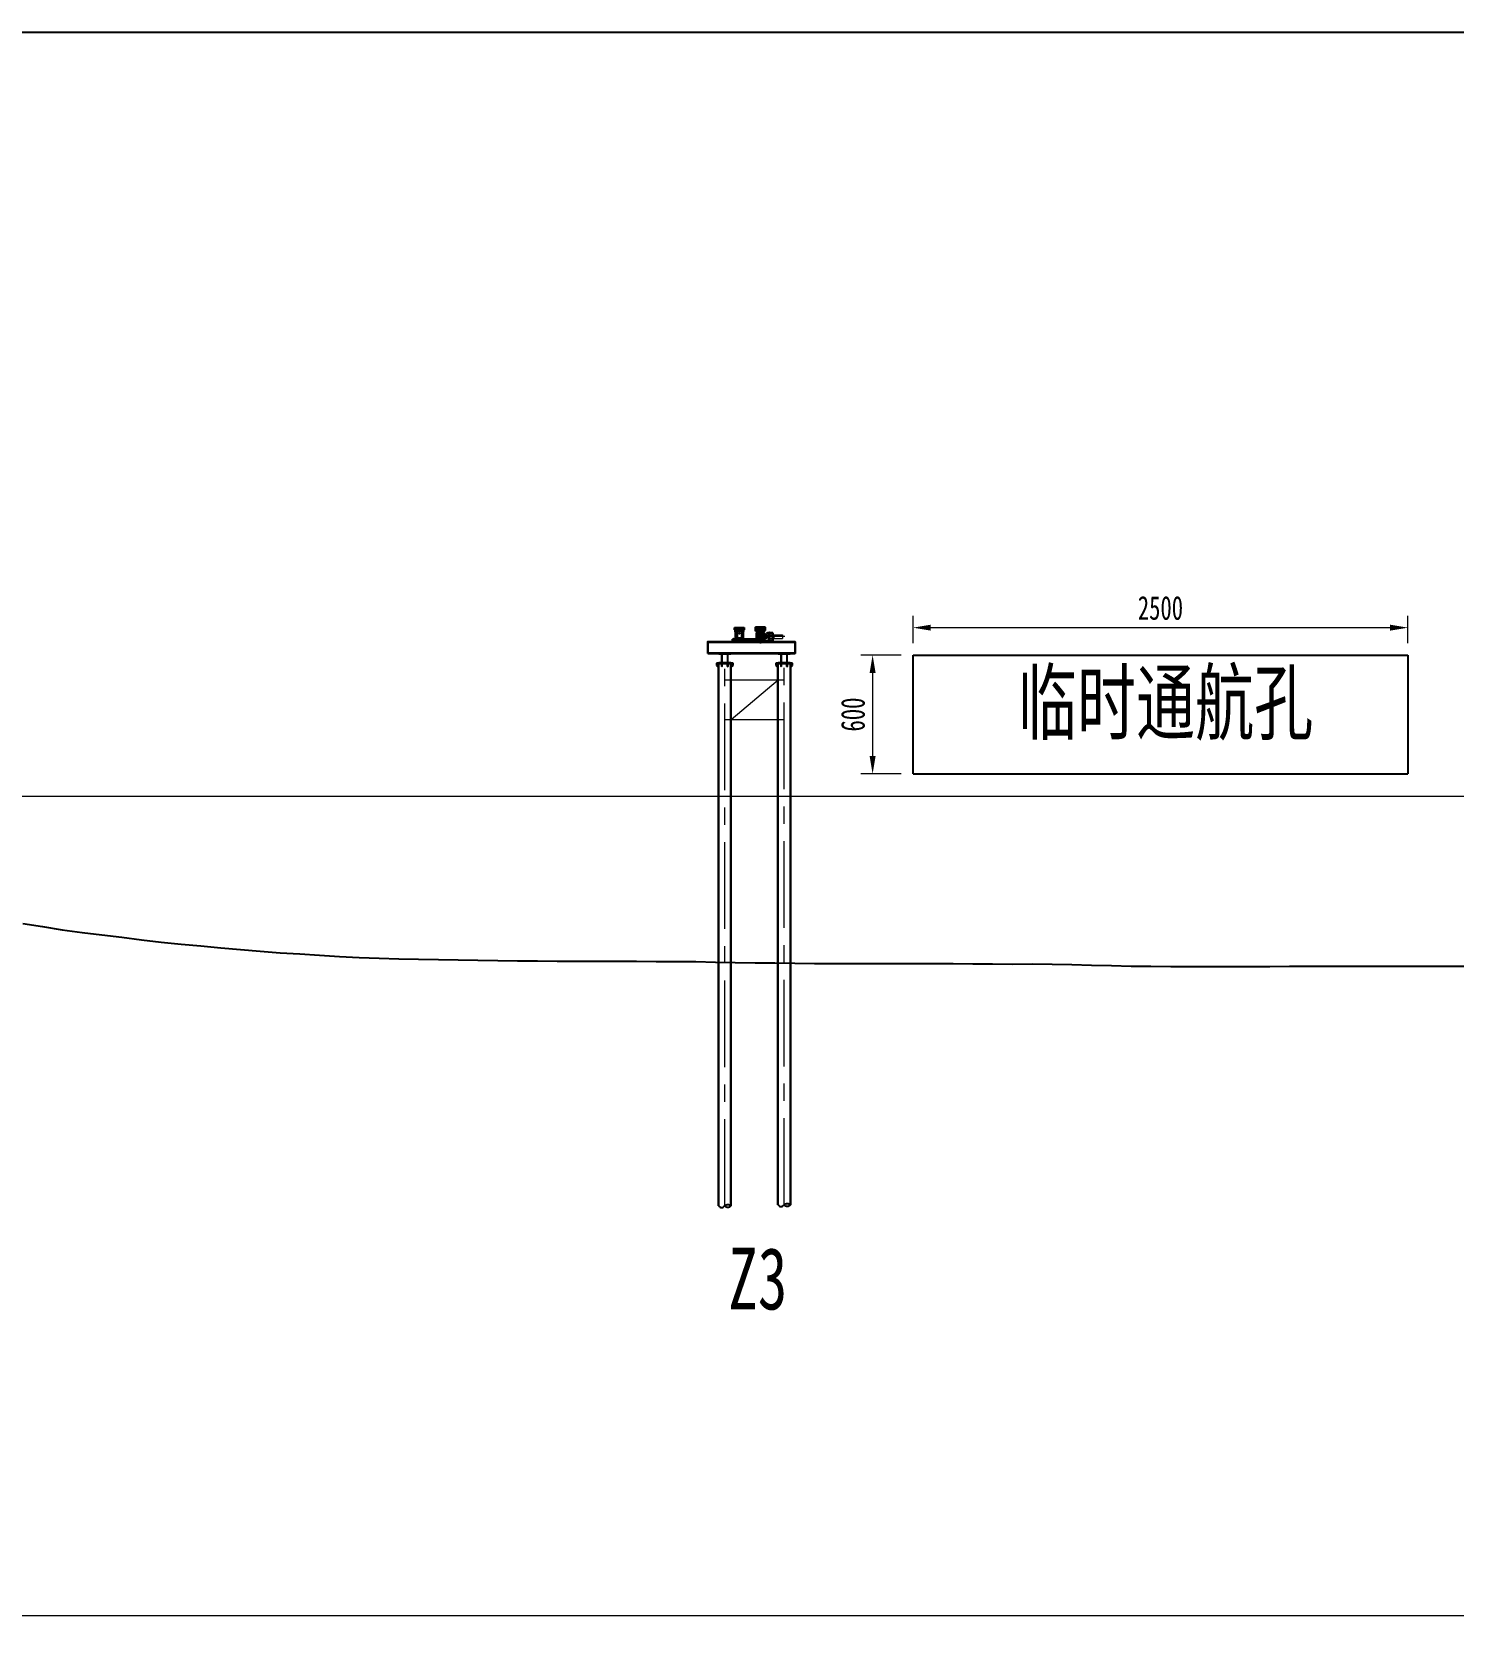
# Model space of a CAD drawing. Extents: x 1767995 to 4174245, y 542814 to 862564.
# Drawn here: x 1931156 to 2002967, y 780996 to 862564 of the extents above; entities that cross this region are included whole.
import ezdxf
from ezdxf.lldxf.tags import DXFTag

# ---------------------------------------------------------------- set-up
doc = ezdxf.new("R2010")
doc.units = 0
doc.header["$LTSCALE"] = 3500
for name, pattern in [('ACAD_ISO02W100', [15, 12, -3]), ('CENTER', [2, 1.25, -0.25, 0.25, -0.25]), ('CENTER8', [6.35, 3.96875, -0.79375, 0.79375, -0.79375]), ('CENTERX2', [101.6, 63.5, -12.7, 12.7, -12.7]), ('DASHED', [0.75, 0.5, -0.25]), ('LINEL4', [12.5, 7.5, -2, 1, -2])]:
    doc.linetypes.add(name, pattern=pattern)
doc.layers.get('Defpoints').update_dxf_attribs({"color": 8})
for name, color, linetype, lineweight in [('0 尺寸线', 4, 'Continuous', 18), ('1 BZ 标注', 2, 'Continuous', 13), ('1粗实线', 1, 'Continuous', 30), ('3中心线', 6, 'CENTER', 18), ('5文本', 7, 'Continuous', 15), ('AM_0', 7, 'Continuous', 50), ('中心线', 2, 'CENTER', 15), ('尺寸标注', 3, 'Continuous', 18), ('标注', 3, 'Continuous', 18)]:
    doc.layers.add(name, color=color, linetype=linetype, lineweight=lineweight)
for name, color, linetype in [('M_Prof', 2, 'Continuous'), ('卡特粗实线', 7, 'Continuous'), ('纵_地面线', 30, 'Continuous')]:
    doc.layers.add(name, color=color, linetype=linetype)
doc.styles.add('wlx0.7', font='仿宋_GB2312.TTF', dxfattribs={"width": 0.7})
doc.styles.add('图内文字', font='仿宋_GB2312.TTF', dxfattribs={"width": 0.7})
tags = doc.linetypes.add('DASHDOT0', pattern=[1, 0.4, -0.3, 0, -0.3]).pattern_tags.tags
tags[10:11] = [DXFTag(74, 4), DXFTag(75, 0), DXFTag(340, '0'), DXFTag(46, 0.0), DXFTag(50, 0.0), DXFTag(44, 0.0), DXFTag(45, 0.0)]
tags[8:9] = [DXFTag(74, 4), DXFTag(75, 0), DXFTag(340, '0'), DXFTag(46, 0.0), DXFTag(50, 0.0), DXFTag(44, 0.0), DXFTag(45, 0.0)]
tags[6:7] = [DXFTag(74, 4), DXFTag(75, 0), DXFTag(340, '0'), DXFTag(46, 0.0), DXFTag(50, 0.0), DXFTag(44, 0.0), DXFTag(45, 0.0)]
tags[4:5] = [DXFTag(74, 4), DXFTag(75, 0), DXFTag(340, '0'), DXFTag(46, 0.0), DXFTag(50, 0.0), DXFTag(44, 0.0), DXFTag(45, 0.0)]
doc.dimstyles.new('600', dxfattribs={"dimscale": 600, "dimtxt": 2, "dimasz": 1.5, "dimexe": 1, "dimexo": 1, "dimgap": 0.65, "dimtad": 1, "dimdec": 0, "dimlfac": 0.1, "dimzin": 0, "dimdsep": 46, "dimtxsty": 'wlx0.7', "dimcen": 0, "dimclrd": 7, "dimclre": 7, "dimclrt": 7, "dimadec": 0, "dimazin": 0, "dimtfac": 1, "dimtdec": 0, "dimtmove": 1, "dimatfit": 3, "dimfxl": 1, "dimtolj": 1, "dimtzin": 0, "dimlwd": 13, "dimlwe": 13, "dimarcsym": 1})

# ---------------------------------------------------------------- blocks, each defined once
blk = doc.blocks.new('SW_CENTERMARKSYMBOL_15')
at = {"color": 0, "linetype": 'Continuous', "lineweight": 0}
for p, q in [((-1, 0), (-1.21374, 0)), ((0, 0), (-0.5, 0)), ((0, 1), (0, 1.21374)), ((0, 0), (0, 0.5)), ((0, 0), (0, -0.5)), ((0, 0), (0.5, 0)), ((1, 0), (1.21374, 0)), ((0, -1), (0, -1.21374))]:
    blk.add_line(p, q, dxfattribs=at)
blk = doc.blocks.new('1234569')
at = {"layer": '尺寸标注', "color": 7, "linetype": 'CENTER8'}
for p, q in [((-196111, -679551), (-196090, -679551)), ((-196100, -679562), (-196100, -679541)), ((-196100, -679595), (-196100, -679566))]:
    blk.add_line(p, q, dxfattribs=at)
at = {"layer": '尺寸标注', "color": 7}
for points in [[(-196106, -679565), (-196106, -679565, 0.414214), (-196108, -679567), (-196108, -679575)], [(-196093, -679575), (-196093, -679567, 0.414214), (-196095, -679565), (-196095, -679565)]]:
    blk.add_lwpolyline(points, format="xyb", dxfattribs=at)
blk.add_lwpolyline([(-196095, -679575), (-196095, -679600), (-196100, -679603), (-196105, -679600), (-196105, -679575)], dxfattribs=at)
for radius in [15, 10.4]:
    blk.add_circle((-196100, -679551), radius, dxfattribs=at)
blk = doc.blocks.new('456')
at = {"layer": '尺寸标注', "color": 1, "linetype": 'DASHDOT0'}
for p, q in [((-216147, -678337), (-216154, -678337)), ((-216150, -678340), (-216150, -678333))]:
    blk.add_line(p, q, dxfattribs=at)
at = {"layer": '尺寸标注', "color": 1}
blk.add_circle((-216150, -678337), 3.5, dxfattribs=at)
blk = doc.blocks.new('321321')
at = {"layer": '尺寸标注', "color": 1, "linetype": 'DASHDOT0'}
for p, q in [((-216211, -682364), (-216218, -682364)), ((-216214, -682367), (-216214, -682360)), ((-215991, -682364), (-215998, -682364)), ((-215994, -682367), (-215994, -682360)), ((-215771, -682364), (-215778, -682364)), ((-215774, -682367), (-215774, -682360)), ((-215551, -682364), (-215558, -682364)), ((-215554, -682367), (-215554, -682360)), ((-215331, -682364), (-215338, -682364)), ((-215334, -682367), (-215334, -682360))]:
    blk.add_line(p, q, dxfattribs=at)
at = {"layer": '尺寸标注', "color": 1}
for points in [[(-216212, -682367), (-216210, -682364), (-216212, -682360), (-216216, -682361), (-216218, -682364), (-216216, -682367)], [(-215992, -682367), (-215990, -682364), (-215992, -682360), (-215996, -682361), (-215998, -682364), (-215996, -682367)], [(-215772, -682367), (-215770, -682364), (-215772, -682360), (-215776, -682361), (-215778, -682364), (-215776, -682367)], [(-215552, -682367), (-215550, -682364), (-215552, -682360), (-215556, -682361), (-215558, -682364), (-215556, -682367)], [(-215332, -682367), (-215330, -682364), (-215332, -682360), (-215336, -682361), (-215338, -682364), (-215336, -682367)]]:
    blk.add_lwpolyline(points, close=True, dxfattribs=at)
at = {"layer": '尺寸标注', "color": 4}
for centre, radius in [((-216214, -682364), 6), ((-216214, -682364), 5), ((-215994, -682364), 6), ((-215774, -682364), 6), ((-215554, -682364), 6), ((-215334, -682364), 6)]:
    blk.add_circle(centre, radius, dxfattribs=at)
at = {"layer": '尺寸标注', "color": 1}
for centre in [(-216214, -682364), (-215994, -682364), (-215774, -682364), (-215554, -682364), (-215334, -682364)]:
    blk.add_circle(centre, 5, dxfattribs=at)
at = {"layer": '尺寸标注', "color": 251}
for centre in [(-216214, -682364), (-215994, -682364), (-215774, -682364), (-215554, -682364), (-215334, -682364)]:
    blk.add_circle(centre, 3, dxfattribs=at)
blk = doc.blocks.new('0123')
at = {"layer": '尺寸标注', "color": 0}
for p, q in [((-197674, -679484), (-197674, -679478)), ((-197671, -679484), (-197671, -679509)), ((-197670, -679484), (-197670, -679478)), ((-197662, -679478), (-197662, -679484)), ((-197661, -679484), (-197661, -679509))]:
    blk.add_line(p, q, dxfattribs=at)
at = {"layer": '尺寸标注', "color": 0, "linetype": 'DASHDOT0'}
blk.add_line((-197666, -679473), (-197666, -679513), dxfattribs=at)
at = {"layer": '尺寸标注', "color": 0}
for points in [[(-197658, -679478), (-197674, -679478, 0.414214), (-197675, -679479), (-197675, -679484)], [(-197657, -679484), (-197657, -679479, 0.414214), (-197658, -679478), (-197658, -679484)]]:
    blk.add_lwpolyline(points, format="xyb", dxfattribs=at)
blk.add_lwpolyline([(-197671, -679509), (-197661, -679509), (-197666, -679513)], close=True, dxfattribs=at)
blk = doc.blocks.new('23322')
at = {"layer": '尺寸标注', "color": 0}
for p, q in [((39013, 49007), (39030, 49014)), ((39085, 48934), (39092, 48951)), ((39188, 48934), (39181, 48950)), ((39261, 49109), (39244, 49102)), ((39261, 49006), (39244, 49013))]:
    blk.add_line(p, q, dxfattribs=at)
for centre, radius in [((39021, 49010), 9), ((39022, 49106), 9), ((39137, 49058), 90), ((39137, 49058), 90), ((39089, 49173), 9), ((39089, 48942), 9), ((39184, 48942), 9), ((39185, 49173), 9), ((39252, 49010), 9), ((39253, 49105), 9)]:
    blk.add_circle(centre, radius, dxfattribs=at)
blk.add_arc((39137, 49058), 150, 296.46128, 243.53872, dxfattribs=at)
blk = doc.blocks.new('ewqwe')
h = blk.add_hatch()
h.set_pattern_fill('ANSI37', color=5, scale=4)
h.set_pattern_definition([(45, (60193.746, -5943.269), (-8.98025612, 8.98025612), []), (135, (60193.746, -5943.269), (-8.98025612, -8.98025612), [])])
h.paths.add_polyline_path([(965601, 492388), (966080, 492388), (966080, 492408), (965601, 492408)])
at = {"color": 2, "lineweight": 30}
for p, q in [((965601, 492388), (966081, 492388)), ((965601, 492208), (965601, 492378)), ((965601, 492208), (966081, 492208)), ((965601, 492188), (966081, 492188)), ((965651, 492148), (965671, 492148)), ((965706, 492208), (965706, 492368)), ((965726, 492208), (965726, 492368)), ((965831, 492208), (965831, 492368)), ((965851, 492208), (965851, 492368)), ((965956, 492208), (965956, 492368)), ((965976, 492208), (965976, 492368)), ((966011, 492148), (966031, 492148)), ((966081, 492208), (966081, 492378)), ((966081, 492188), (966081, 492208))]:
    blk.add_line(p, q, dxfattribs=at)
at = {"color": 2}
for p, q in [((965601, 492368), (965601, 492388)), ((965601, 492188), (965601, 492208))]:
    blk.add_line(p, q, dxfattribs=at)
at = {"color": 2, "lineweight": 30}
blk.add_lwpolyline([(965601, 492368), (966081, 492368), (966081, 492388)], dxfattribs=at)
at = {"layer": '0 尺寸线'}
blk.add_lwpolyline([(965601, 492388), (966081, 492388), (966081, 492408), (965601, 492408)], close=True, dxfattribs=at)
at = {"layer": '1 BZ 标注'}
for p, q in [((965651, 492148), (965671, 492148)), ((966011, 492148), (966031, 492148))]:
    blk.add_line(p, q, dxfattribs=at)
at = {"layer": '中心线', "linetype": 'CENTERX2'}
for p, q in [((965651, 492188), (965651, 492148)), ((965651, 492188), (965651, 492148)), ((965671, 492188), (965671, 492148)), ((965671, 492188), (965671, 492148)), ((965671, 492148), (966011, 492148)), ((965671, 492148), (966011, 492148)), ((966011, 492188), (966011, 492148)), ((966011, 492188), (966011, 492148)), ((966031, 492188), (966031, 492148)), ((966031, 492188), (966031, 492148))]:
    blk.add_line(p, q, dxfattribs=at)
at = {"layer": '卡特粗实线'}
blk.add_line((965976, 492208), (965996, 492208), dxfattribs=at)
blk = doc.blocks.new('A$C159A2C35')
h = blk.add_hatch()
h.set_pattern_fill('ANSI37', color=5, scale=4)
h.set_pattern_definition([(45, (-904848.285, -497628.079), (-8.98025612, 8.98025612), []), (135, (-904848.285, -497628.079), (-8.98025612, -8.98025612), [])])
h.paths.add_polyline_path([(449, 703), (928, 703), (928, 723), (449, 723)])
at = {"layer": '尺寸标注', "linetype": 'ACAD_ISO02W100', "lineweight": 30, "ltscale": 3}
h = blk.add_hatch(dxfattribs=at)
h.set_pattern_fill('ANSI32', color=3, scale=50)
h.set_pattern_definition([(45, (-39514.227, -48795.501), (-13.258252, 13.258252), []), (45, (-39505.388, -48795.501), (-13.258252, 13.258252), [])])
h.paths.add_polyline_path([(-578, 68), (-578, 48), (-175, 48), (-175, 68)])
at = {"color": 5, "linetype": 'Continuous', "lineweight": 0}
for p, q in [((-771, 352), (-1493, 352)), ((-771, 172), (-1493, 172)), ((-878, 375), (-879, 375)), ((-873, 369), (-873, 365)), ((-870, 369), (-873, 369)), ((-873, 365), (-873, 352)), ((-870, 365), (-870, 369)), ((-870, 365), (-870, 352)), ((-864, 375), (-865, 375)), ((-771, 394), (-811, 394)), ((-771, 386), (-811, 386)), ((-771, 378), (-811, 378)), ((-771, 126), (-811, 126)), ((-771, 118), (-811, 118)), ((-771, 110), (-811, 110))]:
    blk.add_line(p, q, dxfattribs=at)
at = {"color": 7, "linetype": 'Continuous'}
for p, q in [((-1026, 45), (-588, 45)), ((-923, 45), (-952, 45)), ((-667, 45), (-724, 45)), ((-588, 45), (-576, 45)), ((-118, 45), (-576, 45)), ((684, 131), (688, 131)), ((686, 418), (690, 418))]:
    blk.add_line(p, q, dxfattribs=at)
at = {"color": 6, "linetype": 'Continuous'}
blk.add_line((-578, 424), (-175, 424), dxfattribs=at)
at = {"color": 5, "linetype": 'Continuous'}
for p, q in [((-546, 98), (-546, 424)), ((-207, 424), (-207, 98))]:
    blk.add_line(p, q, dxfattribs=at)
at = {"color": 2, "lineweight": 30}
for p, q in [((448, 603), (448, 723)), ((448, 703), (928, 703)), ((448, 603), (928, 603)), ((448, 583), (928, 583)), ((473, 533), (473, 583)), ((473, 533), (483, 533)), ((473, 533), (522, 433)), ((483, 533), (483, 583)), ((483, 533), (532, 433)), ((522, 433), (563, 433)), ((553, 603), (553, 683)), ((563, 433), (563, 583)), ((573, 603), (573, 683)), ((678, 603), (678, 683)), ((698, 603), (698, 683)), ((803, 603), (803, 683)), ((814, 433), (814, 583)), ((814, 433), (856, 433)), ((823, 603), (823, 683)), ((894, 533), (846, 433)), ((904, 533), (856, 433)), ((894, 533), (894, 583)), ((904, 533), (904, 583)), ((928, 603), (928, 703))]:
    blk.add_line(p, q, dxfattribs=at)
at = {"color": 2}
for p, q in [((448, 683), (448, 703)), ((448, 583), (448, 603))]:
    blk.add_line(p, q, dxfattribs=at)
at = {"color": 5, "linetype": 'DASHED'}
for p, q in [((553, 433), (553, 583)), ((824, 433), (824, 583))]:
    blk.add_line(p, q, dxfattribs=at)
at = {"color": 5, "linetype": 'Continuous', "lineweight": 0}
for points in [[(-879, 375), (-879, 380), (-879, 382)], [(-864, 382), (-864, 382), (-864, 382), (-866, 382), (-867, 382), (-870, 382), (-872, 382), (-875, 382), (-877, 382), (-878, 382), (-879, 382), (-879, 382)], [(-864, 382), (-864, 380), (-864, 375)]]:
    blk.add_lwpolyline(points, dxfattribs=at)
blk.add_lwpolyline([(-811, 95), (-811, 410, -0.414214), (-809, 412), (-773, 412, -0.414214), (-771, 410), (-771, 95, -0.414214), (-773, 93), (-809, 93, -0.414214)], format="xyb", close=True, dxfattribs=at)
for points in [[(-603, 287), (-751, 287, -0.414214), (-753, 289), (-753, 310, 0.414214), (-755, 312), (-771, 312)], [(-771, 212), (-755, 212, 0.414214), (-753, 214), (-753, 235, -0.414214), (-751, 237), (-603, 237, 0.414214), (-598, 242), (-598, 282, 0.414214), (-603, 287)]]:
    blk.add_lwpolyline(points, format="xyb", dxfattribs=at)
at = {"color": 2, "lineweight": 30}
blk.add_lwpolyline([(448, 683), (928, 683)], dxfattribs=at)
at = {"color": 7, "linetype": 'Continuous'}
for centre, radius in [((686, 131), 8.26), ((686, 131), 7.14), ((688, 418), 8.26), ((688, 418), 7.14), ((686, 131), 2), ((688, 418), 2)]:
    blk.add_circle(centre, radius, dxfattribs=at)
at = {"color": 5, "linetype": 'Continuous', "lineweight": 0}
for points, knots in [([(-873, 369), (-875, 369), (-876, 370), (-878, 371), (-878, 371)], [0, 0, 0, 0, 0.993902, 1, 1, 1, 1]), ([(-865, 371), (-866, 371), (-867, 370), (-869, 369), (-870, 369)], [0, 0, 0, 0, 0.587839, 1, 1, 1, 1])]:
    blk.add_open_spline(points, degree=3, knots=knots, dxfattribs=at)
at = {"color": 7, "linetype": 'Continuous'}
for points in [[(680, 125), (680, 126), (678, 127), (678, 130), (678, 133), (679, 136), (681, 138), (683, 139), (686, 140), (689, 139), (692, 138), (694, 135), (695, 133), (695, 130), (694, 127), (692, 125), (690, 123), (687, 122), (684, 122), (682, 123), (681, 125), (680, 125)], [(682, 412), (682, 413), (680, 414), (680, 417), (680, 420), (681, 423), (683, 425), (685, 426), (688, 427), (691, 426), (694, 425), (696, 423), (697, 420), (697, 417), (696, 414), (694, 412), (692, 410), (689, 409), (686, 410), (684, 411), (683, 412), (682, 412)]]:
    blk.add_open_spline(points, degree=3, knots=[0, 0, 0, 0, 0.053715, 0.10743, 0.161125, 0.214803, 0.268509, 0.322226, 0.375879, 0.429453, 0.483028, 0.536683, 0.5904, 0.644106, 0.697784, 0.751479, 0.805199, 0.858879, 0.912473, 0.966037, 1, 1, 1, 1], dxfattribs=at)
at = {"layer": '0 尺寸线'}
blk.add_lwpolyline([(449, 703), (928, 703), (928, 723), (449, 723)], close=True, dxfattribs=at)
at = {"layer": '1 BZ 标注'}
for p, q in [((-1493, 352), (-1493, 172)), ((928, 703), (928, 683)), ((928, 603), (928, 583))]:
    blk.add_line(p, q, dxfattribs=at)
at = {"layer": 'AM_0', "color": 7, "lineweight": 30}
for p, q in [((-1010, 453), (-1010, 45)), ((-841, 453), (-1010, 453)), ((-990, 453), (-990, 45)), ((-877, 45), (-877, 0)), ((-841, 45), (-841, 453)), ((-811, 453), (-841, 453)), ((-811, 45), (-811, 453)), ((-761, 453), (-811, 453)), ((1006, 45), (1006, 135)), ((1026, 45), (1026, 135))]:
    blk.add_line(p, q, dxfattribs=at)
for points in [[(-1026, 45), (1026, 45), (1026, 0), (-1026, 0)], [(386, 65), (986, 65), (986, 45), (386, 45)]]:
    blk.add_lwpolyline(points, close=True, dxfattribs=at)
blk.add_lwpolyline([(1026, 135), (-511, 135, -0.414214), (-661, 285), (-661, 353, 0.414491), (-761, 453)], format="xyb", dxfattribs=at)
blk.add_lwpolyline([(-678, 45), (-678, 48), (-576, 48), (346, 48), (346, 45)], dxfattribs=at)
at = {"layer": '中心线', "linetype": 'CENTERX2'}
blk.add_line((688, 610), (688, 363), dxfattribs=at)
at = {"layer": '卡特粗实线'}
blk.add_line((823, 603), (843, 603), dxfattribs=at)
at = {"layer": '尺寸标注', "color": 253, "linetype": 'LINEL4'}
for p, q in [((-1611, 262), (-207, 262)), ((-377, -88), (-377, 571)), ((-377, 571), (-377, -88)), ((-377, -22), (-377, 522)), ((-326, 386), (-333, 369)), ((546, 440), (546, 65)), ((546, 121), (826, 121)), ((596, 205), (596, 143)), ((776, 205), (776, 143)), ((827, 440), (826, 65))]:
    blk.add_line(p, q, dxfattribs=at)
at = {"layer": '尺寸标注', "color": 4}
for p, q in [((-811, 402), (-811, 343)), ((-811, 388), (-811, 45)), ((-811, 93), (-811, 153)), ((-811, 45), (1026, 45)), ((-227, 98), (-527, 98)), ((-522, 48), (-522, 48)), ((-514, 48), (-514, 48)), ((-444, 128), (-310, 128)), ((-385, 45), (-385, 45)), ((-381, 45), (-381, 45)), ((-373, 45), (-373, 45)), ((-369, 45), (-369, 45)), ((-244, 68), (-244, 68)), ((-228, 68), (-228, 68)), ((346, 45), (346, 135)), ((366, 45), (366, 135)), ((506, 65), (686, 65)), ((686, 143), (586, 125)), ((686, 65), (866, 65))]:
    blk.add_line(p, q, dxfattribs=at)
at = {"layer": '尺寸标注', "color": 8, "linetype": 'ACAD_ISO02W100'}
for p, q in [((-661, 272), (-811, 272)), ((-661, 252), (-811, 252))]:
    blk.add_line(p, q, dxfattribs=at)
at = {"layer": '尺寸标注', "color": 6}
blk.add_line((947, 45), (-811, 45), dxfattribs=at)
at = {"layer": '尺寸标注', "color": 6, "lineweight": 30}
for p, q in [((-708, 291), (-708, 327)), ((-708, 291), (-708, 327)), ((-708, 197), (-708, 233)), ((-708, 197), (-708, 233)), ((-706, 329), (-578, 329)), ((-706, 289), (-578, 289)), ((-706, 235), (-578, 235)), ((-706, 195), (-578, 195)), ((-175, 63), (-175, 58))]:
    blk.add_line(p, q, dxfattribs=at)
at = {"layer": '尺寸标注', "color": 4, "linetype": 'ACAD_ISO02W100'}
for p, q in [((-673, 289), (-673, 329)), ((-673, 287), (-673, 237)), ((-673, 237), (-673, 287)), ((-673, 195), (-673, 235)), ((-648, 289), (-648, 329)), ((-648, 237), (-648, 287)), ((-648, 195), (-648, 235)), ((-623, 289), (-623, 329)), ((-623, 287), (-623, 237)), ((-623, 237), (-623, 287)), ((-623, 195), (-623, 235))]:
    blk.add_line(p, q, dxfattribs=at)
at = {"layer": '尺寸标注', "color": 1, "linetype": 'CENTER8'}
blk.add_line((-633, 109), (327, 109), dxfattribs=at)
at = {"layer": '尺寸标注', "color": 2}
blk.add_line((-578, 87), (-578, 424), dxfattribs=at)
at = {"layer": '尺寸标注', "color": 6, "linetype": 'ACAD_ISO02W100', "lineweight": 30, "ltscale": 3}
for p, q in [((-578, 98), (-175, 98)), ((-578, 68), (-175, 68))]:
    blk.add_line(p, q, dxfattribs=at)
at = {"layer": '尺寸标注', "color": 8}
for p, q in [((-526, 53), (-522, 57)), ((-526, 53), (-526, 48)), ((-522, 88), (-518, 90)), ((-522, 68), (-522, 88)), ((-522, 68), (-522, 57)), ((-518, 90), (-514, 88)), ((-514, 88), (-514, 68)), ((-514, 68), (-514, 57)), ((-514, 57), (-510, 53)), ((-510, 53), (-510, 48)), ((-385, 53), (-381, 57)), ((-385, 53), (-385, 48)), ((-381, 88), (-377, 90)), ((-381, 68), (-381, 88)), ((-381, 68), (-381, 57)), ((-377, 90), (-373, 88)), ((-373, 88), (-373, 68)), ((-373, 68), (-373, 57)), ((-373, 57), (-369, 53)), ((-369, 53), (-369, 48)), ((-244, 53), (-240, 57)), ((-244, 53), (-244, 48)), ((-240, 88), (-236, 90)), ((-240, 68), (-240, 88)), ((-240, 68), (-240, 57)), ((-240, 57), (-240, 57)), ((-236, 90), (-232, 88)), ((-232, 88), (-232, 68)), ((-232, 68), (-232, 57)), ((-232, 57), (-228, 53)), ((-228, 53), (-228, 48)), ((423, 73), (449, 73)), ((423, 65), (423, 73)), ((449, 65), (423, 65)), ((426, 17), (426, 65)), ((426, 17), (436, 13)), ((427, 27), (427, 73)), ((427, 17), (427, 45)), ((443, 25), (429, 25)), ((436, 13), (446, 17)), ((445, 27), (445, 73)), ((446, 17), (446, 65)), ((446, 17), (446, 45)), ((449, 73), (449, 65)), ((515, 100), (522, 103)), ((515, 100), (515, 55)), ((522, 103), (522, 55)), ((522, 103), (529, 100)), ((529, 100), (529, 55)), ((538, 540), (538, 443)), ((538, 443), (553, 438)), ((546, 205), (826, 205)), ((553, 438), (553, 423)), ((553, 423), (820, 423)), ((563, 125), (586, 125)), ((586, 125), (686, 143)), ((686, 143), (786, 125)), ((786, 125), (810, 125)), ((834, 443), (820, 438)), ((820, 423), (820, 438)), ((834, 443), (834, 540)), ((850, 103), (843, 100)), ((843, 100), (843, 55)), ((843, 95), (843, 55)), ((850, 103), (850, 55)), ((857, 100), (850, 103)), ((850, 100), (850, 55)), ((857, 100), (857, 55)), ((857, 95), (857, 55)), ((924, 73), (948, 73)), ((924, 65), (924, 73)), ((948, 65), (924, 65)), ((926, 16), (926, 65)), ((926, 16), (936, 13)), ((927, 26), (927, 73)), ((927, 16), (927, 45)), ((943, 24), (929, 24)), ((936, 13), (946, 16)), ((945, 26), (945, 73)), ((946, 16), (946, 65)), ((946, 16), (946, 45)), ((948, 73), (948, 65))]:
    blk.add_line(p, q, dxfattribs=at)
at = {"layer": '尺寸标注', "color": 8, "linetype": 'DASHDOT0'}
for p, q in [((-518, 68), (-518, 90)), ((-377, 68), (-377, 90)), ((-236, 68), (-236, 90))]:
    blk.add_line(p, q, dxfattribs=at)
at = {"layer": '尺寸标注', "color": 1}
blk.add_line((-501, 314), (-484, 307), dxfattribs=at)
at = {"layer": '尺寸标注', "color": 4, "linetype": 'ACAD_ISO02W100', "lineweight": 30, "ltscale": 3}
for p, q in [((-392, 127), (-392, 515)), ((-362, 127), (-362, 515))]:
    blk.add_line(p, q, dxfattribs=at)
at = {"layer": '尺寸标注', "color": 0}
blk.add_line((324, 45), (924, 45), dxfattribs=at)
at = {"layer": '尺寸标注', "color": 8, "linetype": 'CENTER8'}
for p, q in [((436, 25), (436, 73)), ((936, 24), (936, 73))]:
    blk.add_line(p, q, dxfattribs=at)
at = {"layer": '尺寸标注', "color": 1, "lineweight": 30}
for p, q in [((497, 540), (497, 65)), ((497, 540), (875, 540)), ((502, 545), (870, 545)), ((538, 581), (538, 564)), ((539, 563), (838, 563)), ((539, 562), (585, 551)), ((836, 583), (540, 583)), ((586, 551), (787, 551)), ((586, 549), (586, 545)), ((786, 545), (786, 549)), ((787, 551), (837, 562)), ((838, 564), (838, 581)), ((875, 540), (875, 65))]:
    blk.add_line(p, q, dxfattribs=at)
at = {"layer": '尺寸标注', "color": 1, "linetype": 'LINEL4'}
for p, q in [((586, 551), (586, 205)), ((786, 551), (786, 205))]:
    blk.add_line(p, q, dxfattribs=at)
at = {"layer": '尺寸标注', "color": 6, "lineweight": 30}
for points in [[(-1021, 361), (-1026, 361), (-1026, 163), (-1021, 163)], [(-1016, 163), (-1010, 163), (-1010, 361), (-1016, 361)], [(-578, 68), (-578, 424), (-546, 424), (-546, 98)], [(-546, 98), (-546, 424), (-207, 424), (-207, 98)], [(-207, 98), (-207, 424), (-175, 424), (-175, 68)]]:
    blk.add_lwpolyline(points, dxfattribs=at)
at = {"layer": '尺寸标注', "color": 2}
blk.add_lwpolyline([(-705, 329), (-665, 329), (-665, 334), (-705, 334)], close=True, dxfattribs=at)
at = {"layer": '尺寸标注', "color": 3}
blk.add_lwpolyline([(-623, 339, 0.414214), (-626, 342), (-653, 342), (-663, 342), (-670, 342, 0.414214), (-673, 339), (-673, 335), (-665, 335), (-665, 329), (-673, 329), (-673, 178, 0.414583), (-670, 175), (-626, 175, 0.413844), (-623, 178)], format="xyb", close=True, dxfattribs=at)
at = {"layer": '尺寸标注', "color": 7, "linetype": 'ACAD_ISO02W100'}
blk.add_lwpolyline([(327, 115), (-633, 115), (-633, 103), (327, 103)], close=True, dxfattribs=at)
at = {"layer": '尺寸标注', "color": 3, "linetype": 'ACAD_ISO02W100', "lineweight": 30, "ltscale": 3}
blk.add_lwpolyline([(-578, 48), (-175, 48), (-175, 68), (-578, 68)], close=True, dxfattribs=at)
at = {"layer": '尺寸标注', "color": 4, "lineweight": 30}
blk.add_lwpolyline([(-542, 545), (-212, 545), (-212, 515), (-542, 515)], close=True, dxfattribs=at)
at = {"layer": '尺寸标注', "color": 4, "linetype": 'ACAD_ISO02W100', "lineweight": 30, "ltscale": 3}
for points in [[(-542, 128), (-542, 515), (-512, 515), (-512, 128)], [(-242, 128), (-242, 515), (-212, 515), (-212, 127)]]:
    blk.add_lwpolyline(points, dxfattribs=at)
at = {"layer": '尺寸标注', "color": 4, "lineweight": 30}
blk.add_lwpolyline([(-542, 113, 0.414214), (-527, 98), (-227, 98, 0.414214), (-212, 113), (-212, 128), (-542, 128)], format="xyb", close=True, dxfattribs=at)
at = {"layer": '尺寸标注', "color": 4}
for points in [[(534, 45), (534, 55), (510, 55), (510, 45)], [(838, 45), (838, 55), (862, 55), (862, 45)]]:
    blk.add_lwpolyline(points, dxfattribs=at)
at = {"layer": '尺寸标注', "color": 8}
for points in [[(533, 55), (511, 55), (511, 48), (533, 48)], [(839, 55), (861, 55), (861, 48), (839, 48)]]:
    blk.add_lwpolyline(points, close=True, dxfattribs=at)
for points in [[(563, 125), (563, 178), (546, 178), (546, 205)], [(810, 125), (810, 178), (826, 178), (826, 205)]]:
    blk.add_lwpolyline(points, dxfattribs=at)
at = {"layer": '尺寸标注', "color": 6, "lineweight": 50}
blk.add_circle((-1018, 305), 4.84, dxfattribs=at)
at = {"layer": '尺寸标注', "color": 6, "lineweight": 30}
blk.add_circle((-1018, 218), 4.84, dxfattribs=at)
at = {"layer": '尺寸标注', "color": 252, "lineweight": 50}
for centre, radius in [((-1018, 305), 3.24), ((-1018, 218), 3.24), ((-1018, 305), 1.71), ((-1018, 218), 1.71)]:
    blk.add_circle(centre, radius, dxfattribs=at)
at = {"layer": '尺寸标注', "color": 6, "lineweight": 50}
for centre, start, end in [((-1018, 363), 203.39093, 336.60907), ((-1018, 161), 22.74399, 157.25601)]:
    blk.add_arc(centre, 4.84, start, end, dxfattribs=at)
at = {"layer": '尺寸标注', "color": 252, "lineweight": 50}
for centre, start, end in [((-1018, 363), 216.35681, 323.64319), ((-1018, 161), 35.26085, 144.73915)]:
    blk.add_arc(centre, 3.24, start, end, dxfattribs=at)
at = {"layer": '尺寸标注', "color": 6, "lineweight": 30}
for centre, start, end in [((-706, 327), 90, 180), ((-706, 291), 180, 270), ((-706, 233), 90, 180), ((-706, 197), 180, 270)]:
    blk.add_arc(centre, 2, start, end, dxfattribs=at)
at = {"layer": '尺寸标注', "color": 8}
for centre, start, end in [((429, 27), 180, 270), ((443, 27), 270, 0), ((929, 26), 180, 270), ((943, 26), 270, 0)]:
    blk.add_arc(centre, 2, start, end, dxfattribs=at)
at = {"layer": '尺寸标注', "color": 1}
blk.add_arc((502, 540), 5, 90, 180, dxfattribs=at)
at = {"layer": '尺寸标注', "color": 1, "lineweight": 30}
for centre, radius, start, end in [((540, 581), 2, 91.83477, 180.00189), ((540, 564), 2, 180.00189, 221.3973), ((540, 564), 2, 221.3973, 246.96415), ((584, 549), 2, 41.43658, 66.96415), ((584, 549), 2, 0.00255, 41.43658), ((788, 549), 2, 138.60095, 180.00255), ((788, 549), 2, 113.0462, 138.60095), ((836, 581), 2, 359.99798, 90), ((836, 564), 2, 293.0462, 318.6105), ((836, 564), 2, 318.6105, 359.99798), ((870, 540), 5, 0, 90)]:
    blk.add_arc(centre, radius, start, end, dxfattribs=at)
at = {"layer": '尺寸标注', "color": 4}
for points in [[(686, 140), (686, 140), (687, 140), (689, 139), (692, 138), (694, 135), (695, 133), (695, 130), (694, 127), (692, 125), (690, 123), (688, 122), (687, 122), (686, 122)], [(688, 427), (688, 427), (689, 427), (691, 426), (694, 425), (696, 423), (697, 420), (697, 417), (696, 414), (694, 412), (692, 410), (690, 410), (689, 409), (688, 409)]]:
    blk.add_open_spline(points, degree=3, knots=[0.3737289, 0.3737289, 0.3737289, 0.3737289, 0.3758789, 0.4294528, 0.4830281, 0.5366835, 0.5904001, 0.6441057, 0.6977838, 0.7514791, 0.8051994, 0.8588792, 0.8737029, 0.8737029, 0.8737029, 0.8737029], dxfattribs=at)
at = {"color": 7, "linetype": 'Continuous', "lineweight": 0, "xscale": -10, "yscale": 10, "zscale": 10}
for p in [(686, 131), (688, 418)]:
    blk.add_blockref('SW_CENTERMARKSYMBOL_15', p, dxfattribs=at)
at = {"layer": '1 BZ 标注'}
blk.add_blockref('ewqwe', (-966218, -491643), dxfattribs=at)
at = {"layer": '尺寸标注', "color": 4}
for name, p in [('1234569', (195274, 680028)), ('321321', (215631, 682473)), ('456', (215567, 678446)), ('456', (215567, 678446)), ('1234569', (195538, 679999)), ('456', (215787, 678446)), ('456', (215787, 678446)), ('1234569', (195909, 679999)), ('456', (216007, 678446)), ('456', (216007, 678446)), ('456', (216227, 678446)), ('456', (216227, 678446)), ('456', (216447, 678446)), ('456', (216447, 678446)), ('1234569', (197077, 679710))]:
    blk.add_blockref(name, p, dxfattribs=at)
at = {"layer": '尺寸标注', "color": 3}
blk.add_blockref('0123', (196973, 679818), dxfattribs=at)
at = {"layer": '尺寸标注', "color": 7}
blk.add_blockref('23322', (-39514, -48796), dxfattribs=at)
blk = doc.blocks.new('*D244')
at = {"color": 7, "linetype": 'Continuous', "lineweight": 13}
for p, q in [((1975651, 831716), (1975651, 833102)), ((2000651, 831716), (2000651, 833102)), ((1976551, 832502), (1999751, 832502))]:
    blk.add_line(p, q, dxfattribs=at)
at = {"color": 7}
for points in [[(1976551, 832652), (1976551, 832352), (1975651, 832502)], [(1999751, 832652), (1999751, 832352), (2000651, 832502)]]:
    blk.add_solid(points, dxfattribs=at)
at = {"layer": 'Defpoints', "color": 0}
for p in [(2000651, 832502), (1975651, 831116), (2000651, 831116)]:
    blk.add_point(p, dxfattribs=at)
at = {"color": 7, "insert": (1988151, 833492), "char_height": 1200, "attachment_point": 5, "style": 'wlx0.7'}
blk.add_mtext('\\A1;2500', dxfattribs=at)
blk = doc.blocks.new('*D245')
at = {"color": 7, "linetype": 'Continuous', "lineweight": 13}
for p, q in [((1975051, 831116), (1973010, 831116)), ((1973610, 830216), (1973610, 826016)), ((1975051, 825116), (1973010, 825116))]:
    blk.add_line(p, q, dxfattribs=at)
at = {"color": 7}
for points in [[(1973460, 830216), (1973760, 830216), (1973610, 831116)], [(1973460, 826016), (1973760, 826016), (1973610, 825116)]]:
    blk.add_solid(points, dxfattribs=at)
at = {"layer": 'Defpoints', "color": 0}
for p in [(1975651, 831116), (1973610, 825116), (1975651, 825116)]:
    blk.add_point(p, dxfattribs=at)
at = {"color": 7, "insert": (1972620, 828116), "char_height": 1200, "attachment_point": 5, "rotation": 90, "style": 'wlx0.7'}
blk.add_mtext('\\A1;600', dxfattribs=at)

msp = doc.modelspace()

# ---------------------------------------------------------------- linework, layer by layer
for p, q in [((1975651.4, 825116), (1975651.4, 831116)), ((1975651.4, 831116), (2000651.4, 831116)), ((2000651.4, 831116), (2000651.4, 825116)), ((1975651.4, 825116), (2000651.4, 825116))]:
    msp.add_line(p, q)
at = {"layer": '1粗实线'}
for p, q in [((1965825, 803302.5), (1965825, 830698.8)), ((1966455, 803302.5), (1966455, 830698.7)), ((1968825, 803351.3), (1968825, 830698.8)), ((1969455, 803351.3), (1969455, 830698.7))]:
    msp.add_line(p, q, dxfattribs=at)
for points in [[(1965283.2, 831202.8), (1969695.2, 831202.8), (1969695.2, 831790.8), (1965283.2, 831790.8)], [(1965825, 830548.8), (1965790, 830548.8), (1965740, 830598.8), (1965740, 830698.8), (1965740, 830598.8), (1965790, 830548.8)], [(1965740, 830698.8), (1966540, 830698.8)], [(1965996, 830698.8), (1965996, 830548.8), (1965984, 830548.8), (1965984, 830698.8), (1965984, 830548.8), (1965996, 830548.8)], [(1966296, 830698.8), (1966296, 830548.8), (1966284, 830548.8), (1966284, 830698.8), (1966284, 830548.8), (1966296, 830548.8)], [(1966490, 830548.8), (1966455, 830548.8)], [(1966540, 830598.8), (1966490, 830548.8), (1966540, 830598.8), (1966540, 830698.8)], [(1968825, 830548.8), (1968790, 830548.8), (1968740, 830598.8), (1968740, 830698.8), (1968740, 830598.8), (1968790, 830548.8)], [(1968740, 830698.8), (1969540, 830698.8)], [(1968996, 830698.8), (1968996, 830548.8), (1968984, 830548.8), (1968984, 830698.8), (1968984, 830548.8), (1968996, 830548.8)], [(1969296, 830698.8), (1969296, 830548.8), (1969284, 830548.8), (1969284, 830698.8), (1969284, 830548.8), (1969296, 830548.8)], [(1969490, 830548.8), (1969455, 830548.8)], [(1969540, 830598.8), (1969490, 830548.8), (1969540, 830598.8), (1969540, 830698.8)]]:
    msp.add_lwpolyline(points, close=True, dxfattribs=at)
for points in [[(1965740, 830714.8), (1965740, 830698.8), (1965740, 830714.8), (1966540, 830714.8), (1966540, 830698.8), (1966540, 830714.8)], [(1968740, 830714.8), (1968740, 830698.8), (1968740, 830714.8), (1969540, 830714.8), (1969540, 830698.8), (1969540, 830714.8)]]:
    msp.add_lwpolyline(points, dxfattribs=at)
at = {"layer": '3中心线'}
for p, q in [((1966140, 803302.5), (1966140, 830698.8)), ((1969140, 803351.3), (1969140, 830698.8)), ((1966140, 829866.3), (1969140, 829866.3)), ((1966459.5, 827866.3), (1968837.1, 829866.3)), ((1966140, 827866.3), (1969140, 827866.3))]:
    msp.add_line(p, q, dxfattribs=at)
at = {"layer": '5文本'}
msp.add_line((1767995, 782626.7, -0.3), (2249245, 782626.7, -0.3), dxfattribs=at)
at = {"layer": 'Defpoints', "elevation": -0.3}
msp.add_lwpolyline([(1767995, 862564.2), (2249245, 862564.2), (2249245, 542814.2), (1767995, 542814.2)], close=True, dxfattribs=at)
at = {"layer": 'M_Prof'}
for p, q in [((1965283.2, 831770.8), (1969695.2, 831770.8)), ((1965283.2, 831222.8), (1969695.2, 831222.8))]:
    msp.add_line(p, q, dxfattribs=at)
for points in [[(1965840, 830714.8), (1966140, 830714.8), (1966140, 830732.8), (1966008.5, 830732.8, -0.4142136), (1965995.5, 830745.8), (1965995.5, 831171.8, -0.4142136), (1966008.5, 831184.8), (1966140, 831184.8), (1966140, 831202.8), (1965840, 831202.8), (1965840, 831184.8), (1965971.5, 831184.8, -0.4142136), (1965984.5, 831171.8), (1965984.5, 830745.8, -0.4142136), (1965971.5, 830732.8), (1965840, 830732.8)], [(1966140, 830714.8), (1966440, 830714.8), (1966440, 830732.8), (1966308.5, 830732.8, -0.4142136), (1966295.5, 830745.8), (1966295.5, 831171.8, -0.4142136), (1966308.5, 831184.8), (1966440, 831184.8), (1966440, 831202.8), (1966140, 831202.8), (1966140, 831184.8), (1966271.5, 831184.8, -0.4142136), (1966284.5, 831171.8), (1966284.5, 830745.8, -0.4142136), (1966271.5, 830732.8), (1966140, 830732.8)], [(1968840, 830714.8), (1969140, 830714.8), (1969140, 830732.8), (1969008.5, 830732.8, -0.4142136), (1968995.5, 830745.8), (1968995.5, 831171.8, -0.4142136), (1969008.5, 831184.8), (1969140, 831184.8), (1969140, 831202.8), (1968840, 831202.8), (1968840, 831184.8), (1968971.5, 831184.8, -0.4142136), (1968984.5, 831171.8), (1968984.5, 830745.8, -0.4142136), (1968971.5, 830732.8), (1968840, 830732.8)], [(1969140, 830714.8), (1969440, 830714.8), (1969440, 830732.8), (1969308.5, 830732.8, -0.4142136), (1969295.5, 830745.8), (1969295.5, 831171.8, -0.4142136), (1969308.5, 831184.8), (1969440, 831184.8), (1969440, 831202.8), (1969140, 831202.8), (1969140, 831184.8), (1969271.5, 831184.8, -0.4142136), (1969284.5, 831171.8), (1969284.5, 830745.8, -0.4142136), (1969271.5, 830732.8), (1969140, 830732.8)]]:
    msp.add_lwpolyline(points, format="xyb", close=True, dxfattribs=at)
for points in [[(1965825, 803302.5), (1965982.5, 803223.8), (1966140, 803302.5), (1966297.5, 803381.3), (1966455, 803302.5)], [(1966455, 803302.5), (1966297.5, 803223.8), (1966140, 803302.5)], [(1968825, 803351.3), (1968982.5, 803272.5), (1969140, 803351.3), (1969297.5, 803430), (1969455, 803351.3)], [(1969455, 803351.3), (1969297.5, 803272.5), (1969140, 803351.3)]]:
    msp.add_spline(points, degree=3, dxfattribs=at)
at = {"layer": '标注', "color": 8}
msp.add_line((1865205.2, 823999.7), (2070703.4, 823999.7), dxfattribs=at)
at = {"layer": '纵_地面线', "color": 5, "flags": 128}
msp.add_lwpolyline([(1930672.9, 817571.7), (1931672.9, 817407.7), (1932672.9, 817241.7), (1933672.9, 817116.7), (1934672.9, 816991.7), (1935672.9, 816865.7), (1936672.9, 816740.7), (1937672.9, 816625.7), (1938672.9, 816522.7), (1939672.9, 816431.7), (1940672.9, 816339.7), (1941672.9, 816248.7), (1942672.9, 816164.7), (1943672.9, 816086.7), (1944672.9, 816025.7), (1945672.9, 815964.7), (1946672.9, 815904.7), (1947672.9, 815845.7), (1948672.9, 815810.7), (1949672.9, 815780.7), (1950672.9, 815762.7), (1951672.9, 815744.7), (1952672.9, 815726.7), (1953672.9, 815708.7), (1954672.9, 815689.7), (1955672.9, 815678.7), (1956672.9, 815670.7), (1957672.9, 815662.7), (1958672.9, 815654.7), (1959672.9, 815656.7), (1960672.9, 815658.7), (1961672.9, 815655.7), (1962672.9, 815652.7), (1963672.9, 815650.7), (1964672.9, 815639.7), (1965672.9, 815614.7), (1966672.9, 815598.7), (1967672.9, 815584.7), (1968672.9, 815570.7), (1969672.9, 815556.7), (1970672.9, 815550.7), (1971672.9, 815546.7), (1972672.9, 815541.7), (1973672.9, 815537.7), (1974672.9, 815539.7), (1975672.9, 815547.7), (1976672.9, 815542.7), (1977672.9, 815536.7), (1978672.9, 815529.7), (1979672.9, 815523.7), (1980672.9, 815517.7), (1981672.9, 815522.7), (1982672.9, 815513.7), (1983672.9, 815487.7), (1984672.9, 815461.7), (1985672.9, 815436.7), (1986672.9, 815412.7), (1987672.9, 815403.7), (1988672.9, 815399.7), (1989672.9, 815395.7), (1990672.9, 815391.7), (1991672.9, 815387.7), (1992672.9, 815391.7), (1993672.9, 815398.7), (1994672.9, 815401.7), (1995672.9, 815403.7), (1996672.9, 815406.7), (1997672.9, 815409.7), (1998672.9, 815409.7), (1999672.9, 815409.7), (2000672.9, 815409.7), (2001672.9, 815410.7), (2002672.9, 815410.7), (2003672.9, 815417.7)], dxfattribs=at)

# ---------------------------------------------------------------- block references
at = {"layer": '尺寸标注', "extrusion": (0, 0, -1), "zscale": -1}
msp.add_blockref('A$C159A2C35', (-1967561.5, 831786.4), dxfattribs=at)

# ---------------------------------------------------------------- texts
at = {"layer": '5文本', "char_height": 3125, "attachment_point": 1, "style": '图内文字'}
for s, insert in [('临时通航孔', (1980948.6, 830285.3)), ('Z3', (1966322.9, 801199.4))]:
    msp.add_mtext(s, dxfattribs=dict(at, insert=insert))

# ---------------------------------------------------------------- dimensions: what is measured, and where the dimension line sits
dim = msp.add_linear_dim(base=(2000651.4, 832502.3), p1=(1975651.4, 831116), p2=(2000651.4, 831116), dimstyle='600')
dim.commit()
dim.dimension.update_dxf_attribs({"geometry": '*D244', "text_midpoint": (1988151.4, 833492.3)})
dim = msp.add_linear_dim(base=(1973610.3, 825116), p1=(1975651.4, 831116), p2=(1975651.4, 825116), angle=90, dimstyle='600')
dim.commit()
dim.dimension.update_dxf_attribs({"geometry": '*D245', "text_midpoint": (1972620.3, 828116)})

doc.saveas('drawing.dxf')
